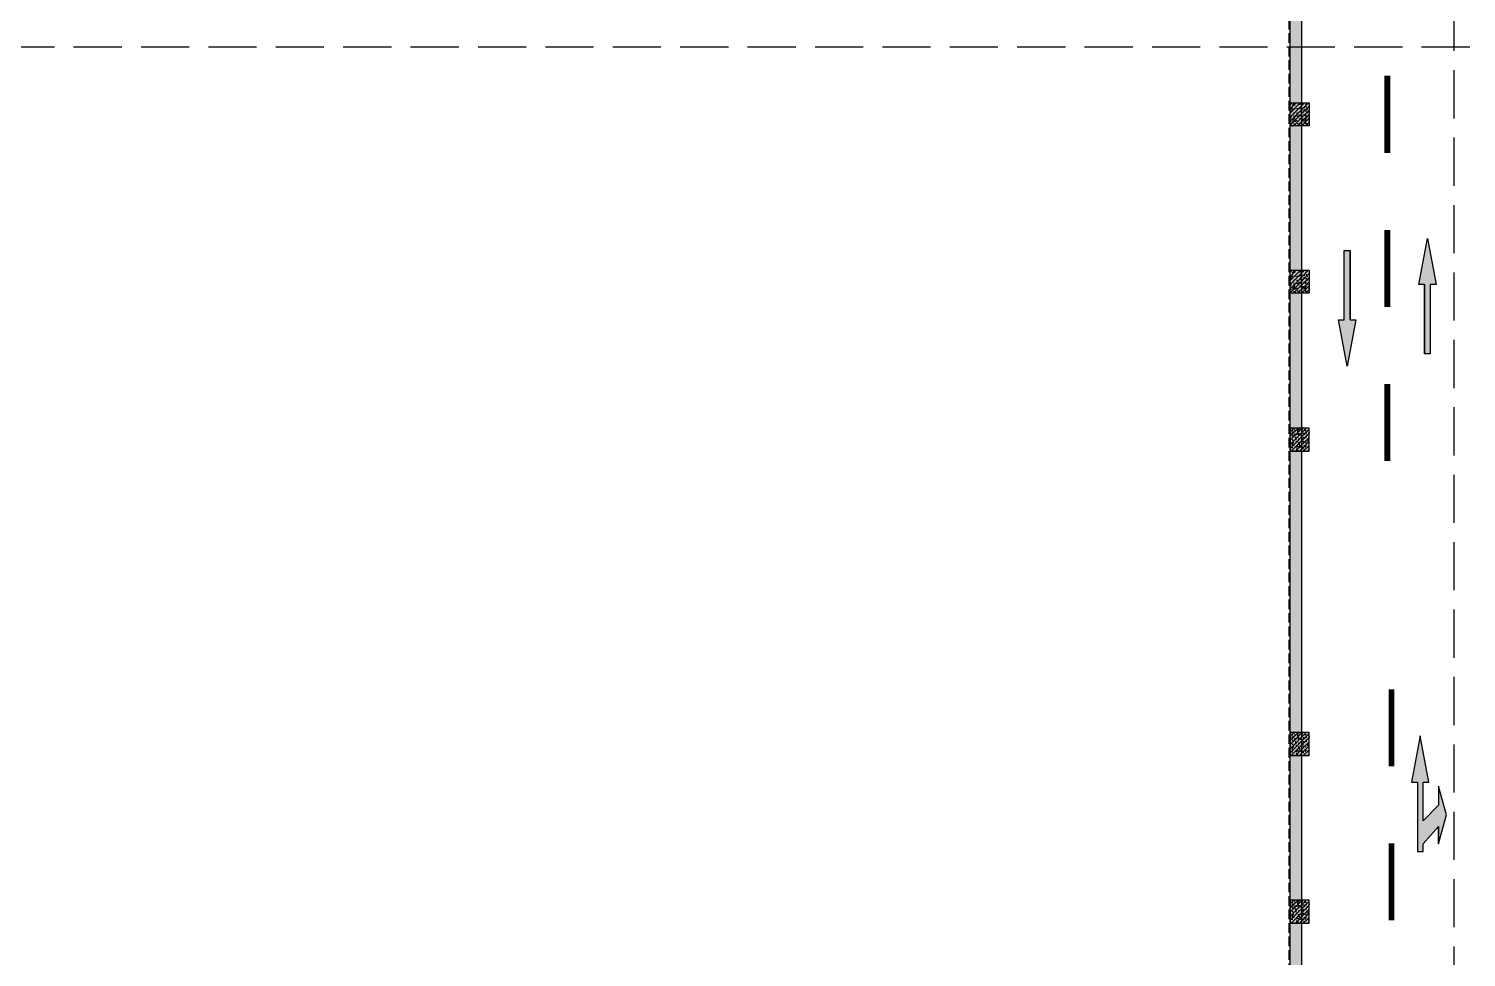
# Model space of a CAD drawing. Extents: x -1338203 to 1886333, y -783476 to 1038610.
# Drawn here: x 705457 to 742782, y 241894 to 265998 of the extents above; entities that cross this region are included whole.
import ezdxf

# ---------------------------------------------------------------- set-up
doc = ezdxf.new("R2010")
doc.units = 0
doc.header["$LTSCALE"] = 1000
doc.header["$MEASUREMENT"] = 0
doc.linetypes.add('$2$DASH', pattern=[0.35, 0.25, -0.1])
doc.linetypes.add('A-001-主楼相对位置参照$0$DASH', pattern=[0.35, 0.25, -0.1])
for name, color, linetype in [('$0$DIM_SYMB', 3, 'Continuous'), ('A-001-主楼相对位置参照$0$0G-SITE', 2, 'Continuous'), ('S001地下一墙柱$0$0S-CW-HATCH', 251, 'Continuous'), ('S001地下一墙柱$0$0S-CW-HATCH-UP', 251, 'Continuous'), ('S001地下一墙柱$0$0S-CW-LINE', 72, 'Continuous'), ('S001地下一墙柱$0$S001地下一墙柱$0$0S-CC-LINE', 52, 'Continuous'), ('S001地下一墙柱$0$S001地下一墙柱$0$0S-CW-HATCH', 251, 'Continuous'), ('S001地下一墙柱$0$S001地下一墙柱$0$0S-CW-HATCH-UP', 251, 'Continuous'), ('中心线', 42, 'Continuous'), ('地面指向箭头', 7, 'Continuous')]:
    doc.layers.add(name, color=color, linetype=linetype)
doc.layers.add('AAD-A-PROOF', color=30, linetype='Continuous', plot=False)

# ---------------------------------------------------------------- blocks, each defined once
blk = doc.blocks.new('S001地下一墙柱')
at = {"layer": 'S001地下一墙柱$0$0S-CW-HATCH'}
h = blk.add_hatch(color=256, dxfattribs=at)
h.dxf.hatch_style = 1
h.paths.add_polyline_path([(-59059, -97910), (-59059, -84453), (-42209, -84453), (-42209, -71359), (-34009, -71359), (-28159, -71359), (-28159, -38300), (-33881, -38300), (-33881, -34240), (-54702, -34240), (-54702, -27654), (-49409, -27654), (-49409, -22540), (-42409, -22540), (-42409, -22840), (-49109, -22840), (-49109, -27904), (-54402, -27904), (-54402, -33990), (-33631, -33990), (-33631, -38050), (-27859, -38050), (-27859, -71659), (-41909, -71659), (-41909, -84742), (-58759, -84753), (-58759, -97910)])
at = {"layer": 'S001地下一墙柱$0$0S-CW-HATCH-UP'}
h = blk.add_hatch(dxfattribs=at)
h.set_pattern_fill('钢筋混凝土', color=256, scale=30)
h.set_pattern_definition([(45, (-10063346.176, -927328.15), (-53.0330086, 53.0330086), []), (50, (-10063346.18, -927328.15), (215.1780548, -18.8256405), [22.5, -247.5]), (355, (-10063346.18, -927328.15), (-41.6254, 225.65764), [18, -198]), (100.4514, (-10063328.24, -927329.72), (173.5528145, 206.8318626), [19.122057, -210.3426336]), (46.1842, (-10063346.18, -927268.15), (320.1723146, -49.655704), [33.75, -371.25]), (96.6356, (-10063319.5, -927272.3), (280.398812, 292.235361), [28.683086, -315.5139]), (351.1842, (-10063346.18, -927268.15), (280.398584, 292.23558), [27, -297]), (21, (-10063316.18, -927283.15), (179.0721156, -120.7856672), [22.5, -247.5]), (326, (-10063316.18, -927283.15), (72.9945996, 217.5450135), [18, -198]), (71.4514, (-10063301.25, -927293.21), (252.0667886, 96.759149), [19.122057, -210.3426336]), (37.5, (-10063346.176, -927328.15), (3.6479566, 99.86815615), [0, -195.6, 0, -201, 0, -198.75]), (7.5, (-10063346.18, -927328.15), (78.9208612, 118.3235136), [0, -114.6, 0, -191.1, 0, -75.75]), (327.5, (-10063413.076, -927328.15), (160.14673085, -6.7664615), [0, -75, 0, -234, 0, -310.5]), (317.5, (-10063443.08, -927328.15), (174.9558508, 30.0314947), [0, -97.5, 0, -155.4, 0, -220.5])])
h.paths.add_polyline_path([(-59059, -97910), (-59059, -84453), (-42209, -84453), (-42209, -71359), (-34009, -71359), (-28159, -71359), (-28159, -38300), (-33881, -38300), (-33881, -34240), (-54702, -34240), (-54702, -27654), (-49409, -27654), (-49409, -22540), (-42409, -22540), (-42409, -22840), (-49109, -22840), (-49109, -27904), (-54402, -27904), (-54402, -33990), (-33631, -33990), (-33631, -38050), (-27859, -38050), (-27859, -71659), (-41909, -71659), (-41909, -84742), (-58759, -84753), (-58759, -97910)])
at = {"layer": 'S001地下一墙柱$0$S001地下一墙柱$0$0S-CW-HATCH'}
h = blk.add_hatch(color=256, dxfattribs=at)
h.dxf.hatch_style = 1
h.paths.add_polyline_path([(-27659, -43411), (-28159, -43411), (-28159, -42811), (-27659, -42811)])
h = blk.add_hatch(color=256, dxfattribs=at)
h.dxf.hatch_style = 1
h.paths.add_polyline_path([(-27659, -47759), (-28159, -47759), (-28159, -47159), (-27659, -47159)])
h = blk.add_hatch(color=256, dxfattribs=at)
h.dxf.hatch_style = 1
h.paths.add_polyline_path([(-27659, -51260), (-28159, -51260), (-28159, -51860), (-27659, -51860)])
h = blk.add_hatch(color=256, dxfattribs=at)
h.dxf.hatch_style = 1
h.paths.add_polyline_path([(-27659, -59160), (-28159, -59160), (-28159, -59760), (-27659, -59760)])
h = blk.add_hatch(color=256, dxfattribs=at)
h.dxf.hatch_style = 1
h.paths.add_polyline_path([(-27659, -63510), (-28159, -63510), (-28159, -64110), (-27659, -64110)])
at = {"layer": 'S001地下一墙柱$0$S001地下一墙柱$0$0S-CW-HATCH-UP'}
h = blk.add_hatch(dxfattribs=at)
h.set_pattern_fill('钢筋混凝土', color=256, scale=30)
h.set_pattern_definition([(45, (4652.03, -43357.734), (-53.03301, 53.03301), []), (50, (4652.03, -43357.73), (215.1781, -18.8256), [22.5, -247.5]), (355, (4652.03, -43357.73), (-41.6254, 225.6576), [18, -198]), (100.4514, (4669.96, -43359.3), (173.5528, 206.8319), [19.122, -210.3426]), (46.1842, (4652.03, -43297.73), (320.1723, -49.6557), [33.75, -371.25]), (96.6356, (4678.7, -43301.87), (280.3988, 292.2354), [28.683, -315.514]), (351.1842, (4652.03, -43297.73), (280.3986, 292.2356), [27, -297]), (21, (4682.03, -43312.73), (179.0721, -120.7857), [22.5, -247.5]), (326, (4682.03, -43312.73), (72.9946, 217.545), [18, -198]), (71.4514, (4696.96, -43322.8), (252.0668, 96.7591), [19.122, -210.3426]), (37.5, (4652.03, -43357.734), (3.64796, 99.86816), [0, -195.6, 0, -201, 0, -198.75]), (7.5, (4652.03, -43357.73), (78.92086, 118.3235), [0, -114.6, 0, -191.1, 0, -75.75]), (327.5, (4585.13, -43357.734), (160.14673, -6.76646), [0, -75, 0, -234, 0, -310.5]), (317.5, (4555.13, -43357.73), (174.95585, 30.0315), [0, -97.5, 0, -155.4, 0, -220.5])])
h.paths.add_polyline_path([(-27659, -43411), (-28159, -43411), (-28159, -42811), (-27659, -42811)])
h = blk.add_hatch(dxfattribs=at)
h.set_pattern_fill('钢筋混凝土', color=256, scale=30)
h.set_pattern_definition([(45, (4651.93, -47706.66), (-53.03301, 53.03301), []), (50, (4651.93, -47706.66), (215.1781, -18.8256), [22.5, -247.5]), (355, (4651.93, -47706.66), (-41.6254, 225.6576), [18, -198]), (100.4514, (4669.86, -47708.23), (173.5528, 206.8319), [19.122, -210.3426]), (46.1842, (4651.93, -47646.66), (320.1723, -49.6557), [33.75, -371.25]), (96.6356, (4678.6, -47650.8), (280.3988, 292.2354), [28.683, -315.514]), (351.1842, (4651.93, -47646.66), (280.3986, 292.2356), [27, -297]), (21, (4681.93, -47661.66), (179.0721, -120.7857), [22.5, -247.5]), (326, (4681.93, -47661.66), (72.9946, 217.545), [18, -198]), (71.4514, (4696.86, -47671.72), (252.0668, 96.7591), [19.122, -210.3426]), (37.5, (4651.93, -47706.66), (3.64796, 99.86816), [0, -195.6, 0, -201, 0, -198.75]), (7.5, (4651.93, -47706.66), (78.92086, 118.3235), [0, -114.6, 0, -191.1, 0, -75.75]), (327.5, (4585.03, -47706.66), (160.14673, -6.76646), [0, -75, 0, -234, 0, -310.5]), (317.5, (4555.03, -47706.66), (174.95585, 30.0315), [0, -97.5, 0, -155.4, 0, -220.5])])
h.paths.add_polyline_path([(-27659, -47759), (-28159, -47759), (-28159, -47159), (-27659, -47159)])
h = blk.add_hatch(dxfattribs=at)
h.set_pattern_fill('钢筋混凝土', color=256, scale=30)
h.set_pattern_definition([(45, (4651.93, -42307.87), (-53.03301, 53.03301), []), (50, (4651.93, -42307.87), (215.1781, -18.8256), [22.5, -247.5]), (355, (4651.93, -42307.87), (-41.6254, 225.6576), [18, -198]), (100.4514, (4669.86, -42309.44), (173.5528, 206.8319), [19.122, -210.3426]), (46.1842, (4651.93, -42247.87), (320.1723, -49.6557), [33.75, -371.25]), (96.6356, (4678.6, -42252), (280.3988, 292.2354), [28.683, -315.514]), (351.1842, (4651.93, -42247.87), (280.3986, 292.2356), [27, -297]), (21, (4681.93, -42262.87), (179.0721, -120.7857), [22.5, -247.5]), (326, (4681.93, -42262.87), (72.9946, 217.545), [18, -198]), (71.4514, (4696.86, -42272.93), (252.0668, 96.7591), [19.122, -210.3426]), (37.5, (4651.93, -42307.87), (3.64796, 99.86816), [0, -195.6, 0, -201, 0, -198.75]), (7.5, (4651.93, -42307.87), (78.92086, 118.3235), [0, -114.6, 0, -191.1, 0, -75.75]), (327.5, (4585.03, -42307.87), (160.14673, -6.76646), [0, -75, 0, -234, 0, -310.5]), (317.5, (4555.03, -42307.87), (174.95585, 30.0315), [0, -97.5, 0, -155.4, 0, -220.5])])
h.paths.add_polyline_path([(-27659, -51260), (-28159, -51260), (-28159, -51860), (-27659, -51860)])
h = blk.add_hatch(dxfattribs=at)
h.set_pattern_fill('钢筋混凝土', color=256, scale=30)
h.set_pattern_definition([(45, (4652.03, -50208.275), (-53.03301, 53.03301), []), (50, (4652.03, -50208.28), (215.1781, -18.8256), [22.5, -247.5]), (355, (4652.03, -50208.28), (-41.6254, 225.6576), [18, -198]), (100.4514, (4669.96, -50209.84), (173.5528, 206.8319), [19.122, -210.3426]), (46.1842, (4652.03, -50148.28), (320.1723, -49.6557), [33.75, -371.25]), (96.6356, (4678.7, -50152.4), (280.3988, 292.2354), [28.683, -315.514]), (351.1842, (4652.03, -50148.28), (280.3986, 292.2356), [27, -297]), (21, (4682.03, -50163.28), (179.0721, -120.7857), [22.5, -247.5]), (326, (4682.03, -50163.28), (72.9946, 217.545), [18, -198]), (71.4514, (4696.96, -50173.34), (252.0668, 96.7591), [19.122, -210.3426]), (37.5, (4652.03, -50208.275), (3.64796, 99.86816), [0, -195.6, 0, -201, 0, -198.75]), (7.5, (4652.03, -50208.28), (78.92086, 118.3235), [0, -114.6, 0, -191.1, 0, -75.75]), (327.5, (4585.13, -50208.275), (160.14673, -6.76646), [0, -75, 0, -234, 0, -310.5]), (317.5, (4555.13, -50208.28), (174.95585, 30.0315), [0, -97.5, 0, -155.4, 0, -220.5])])
h.paths.add_polyline_path([(-27659, -59160), (-28159, -59160), (-28159, -59760), (-27659, -59760)])
h = blk.add_hatch(dxfattribs=at)
h.set_pattern_fill('钢筋混凝土', color=256, scale=30)
h.set_pattern_definition([(45, (4651.93, -54558.27), (-53.03301, 53.03301), []), (50, (4651.93, -54558.27), (215.1781, -18.8256), [22.5, -247.5]), (355, (4651.93, -54558.27), (-41.6254, 225.6576), [18, -198]), (100.4514, (4669.86, -54559.84), (173.5528, 206.8319), [19.122, -210.3426]), (46.1842, (4651.93, -54498.27), (320.1723, -49.6557), [33.75, -371.25]), (96.6356, (4678.6, -54502.4), (280.3988, 292.2354), [28.683, -315.514]), (351.1842, (4651.93, -54498.27), (280.3986, 292.2356), [27, -297]), (21, (4681.93, -54513.27), (179.0721, -120.7857), [22.5, -247.5]), (326, (4681.93, -54513.27), (72.9946, 217.545), [18, -198]), (71.4514, (4696.86, -54523.34), (252.0668, 96.7591), [19.122, -210.3426]), (37.5, (4651.93, -54558.27), (3.64796, 99.86816), [0, -195.6, 0, -201, 0, -198.75]), (7.5, (4651.93, -54558.27), (78.92086, 118.3235), [0, -114.6, 0, -191.1, 0, -75.75]), (327.5, (4585.03, -54558.27), (160.14673, -6.76646), [0, -75, 0, -234, 0, -310.5]), (317.5, (4555.03, -54558.27), (174.95585, 30.0315), [0, -97.5, 0, -155.4, 0, -220.5])])
h.paths.add_polyline_path([(-27659, -63510), (-28159, -63510), (-28159, -64110), (-27659, -64110)])
at = {"layer": 'S001地下一墙柱$0$0S-CW-LINE', "elevation": 0, "flags": 128}
blk.add_lwpolyline([(-28159, -71359), (-28159, -38300), (-33881, -38300), (-33881, -34240), (-54702, -34240), (-54702, -27654), (-49409, -27654), (-49409, -22540), (-42409, -22540), (-42409, -22840), (-49109, -22840), (-49109, -27904), (-54402, -27904), (-54402, -33990), (-33631, -33990), (-33631, -38050), (-27859, -38050), (-27859, -71659)], dxfattribs=at)
at = {"layer": 'S001地下一墙柱$0$S001地下一墙柱$0$0S-CC-LINE', "elevation": 0}
for points in [[(-27659, -43411), (-28159, -43411), (-28159, -42811), (-27659, -42811)], [(-27659, -59160), (-28159, -59160), (-28159, -59760), (-27659, -59760)]]:
    blk.add_lwpolyline(points, close=True, dxfattribs=at)
at = {"layer": 'S001地下一墙柱$0$S001地下一墙柱$0$0S-CC-LINE'}
for points in [[(-27659, -47759), (-28159, -47759), (-28159, -47159), (-27659, -47159)], [(-27659, -51260), (-28159, -51260), (-28159, -51860), (-27659, -51860)], [(-27659, -63510), (-28159, -63510), (-28159, -64110), (-27659, -64110)]]:
    blk.add_lwpolyline(points, close=True, dxfattribs=at)
blk = doc.blocks.new('剖面位置')
at = {"layer": '$0$DIM_SYMB', "linetype": '$2$DASH', "ltscale": 5}
for points in [[(-23908, 5282), (-23908, -83810), (-46125, -83810), (-46125, -260656)], [(-23908, 5282), (-23908, -83810), (-46125, -83810), (-46125, -260656)], [(13257, -41366), (-263305, -41366)], [(13257, -41366), (-263305, -41366)]]:
    blk.add_lwpolyline(points, dxfattribs=at)
blk = doc.blocks.new('直行右转或左转')
at = {"layer": '地面指向箭头'}
blk.add_hatch(color=251, dxfattribs=at).paths.add_polyline_path([(3219528, 2452519), (3218327, 2452294), (3218327, 2452444), (3217325, 2452444), (3217726, 2452044), (3218227, 2452044), (3217476, 2451843), (3216725, 2452044), (3217175, 2452044), (3216725, 2452444), (3216524, 2452444), (3216524, 2452594), (3218327, 2452594), (3218327, 2452745)])
at = {"layer": '地面指向箭头', "color": 251}
blk.add_lwpolyline([(3216725, 2452044), (3217175, 2452044), (3216725, 2452044), (3217476, 2451843), (3218227, 2452044), (3217726, 2452044), (3217325, 2452444), (3218327, 2452444), (3218327, 2452294), (3219528, 2452519), (3218327, 2452745), (3218327, 2452594), (3216524, 2452594), (3216524, 2452444), (3216725, 2452444), (3217175, 2452044)], dxfattribs=at)
blk = doc.blocks.new('直行')
at = {"layer": '地面指向箭头'}
blk.add_hatch(color=251, dxfattribs=at).paths.add_polyline_path([(-29241, 4059962), (-29466, 4058762), (-29316, 4058762), (-29316, 4056961), (-29166, 4056961), (-29166, 4058762), (-29016, 4058762)])
at = {"layer": '地面指向箭头', "color": 251}
blk.add_lwpolyline([(-29316, 4058762), (-29316, 4056961), (-29316, 4058762), (-29316, 4058762), (-29466, 4058762), (-29241, 4059962), (-29016, 4058762), (-29166, 4058762), (-29166, 4056961), (-29316, 4056961), (-29316, 4056961)], dxfattribs=at)
blk = doc.blocks.new('A$C9cb663f1')
at = {"layer": '中心线', "color": 251, "const_width": 150}
for points in [[(328086, -96985), (328086, -98985)], [(328086, -100985), (328086, -102985)], [(328086, -104985), (328086, -106985)], [(328195, -112913), (328195, -114913)], [(328195, -116913), (328195, -118913)]]:
    blk.add_lwpolyline(points, dxfattribs=at)
at = {"layer": '地面指向箭头', "color": 251, "rotation": 180}
blk.add_blockref('直行', (297803, 3955440), dxfattribs=at)
at = {"layer": '地面指向箭头', "color": 251}
blk.add_blockref('直行', (358368, -4161167), dxfattribs=at)
at = {"layer": '地面指向箭头', "color": 251, "linetype": 'Continuous', "rotation": 90}
blk.add_blockref('直行右转或左转', (2781462, -3333649), dxfattribs=at)
blk = doc.blocks.new('A-001-主楼相对位置参照')
at = {"layer": 'A-001-主楼相对位置参照$0$0G-SITE', "linetype": 'A-001-主楼相对位置参照$0$DASH'}
blk.add_lwpolyline([(-110774, -71476), (-110774, -97598), (-60233, -97598), (-60233, -71436), (-28181, -71359), (-28181, -39250), (-59195, -34274), (-59199, -4282), (-94668, -4272), (-94605, -34368), (-126089, -33751), (-126089, -71447), (-110774, -71476)], dxfattribs=at)

msp = doc.modelspace()

# ---------------------------------------------------------------- block references
at = {"ltscale": 0.002}
for name, p in [('S001地下一墙柱', (766365.4, 306889.1)), ('A-001-主楼相对位置参照', (766365.4, 306889.1)), ('A$C9cb663f1', (412646.2, 361761.3))]:
    msp.add_blockref(name, p, dxfattribs=at)
at = {"layer": 'AAD-A-PROOF'}
msp.add_blockref('剖面位置', (766365.4, 306889.1), dxfattribs=at)

doc.saveas('drawing.dxf')
